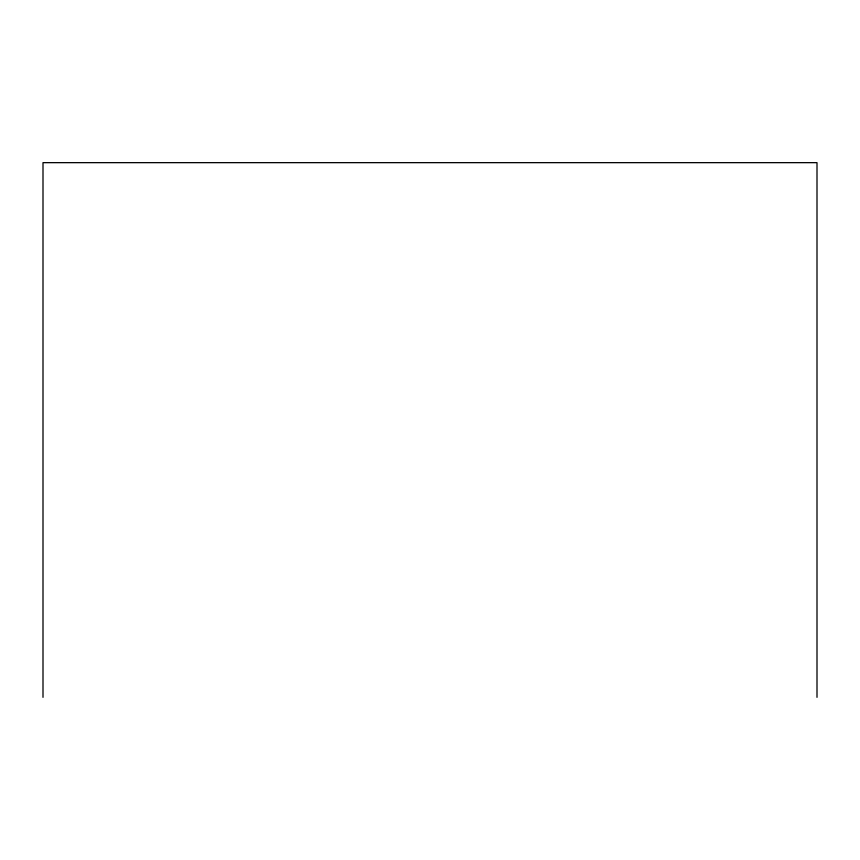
<?xml version="1.0" encoding="UTF-8"?>
<svg xmlns="http://www.w3.org/2000/svg" width="860" height="860" viewBox="0 0 860 860"><rect width="100%" height="100%" fill="white"/><g stroke="black" fill="none" stroke-linecap="round" stroke-linejoin="round"><path stroke-width="1.29" d="M817 697.342L817 162.658L43 162.658L43 697.342"/></g></svg>
